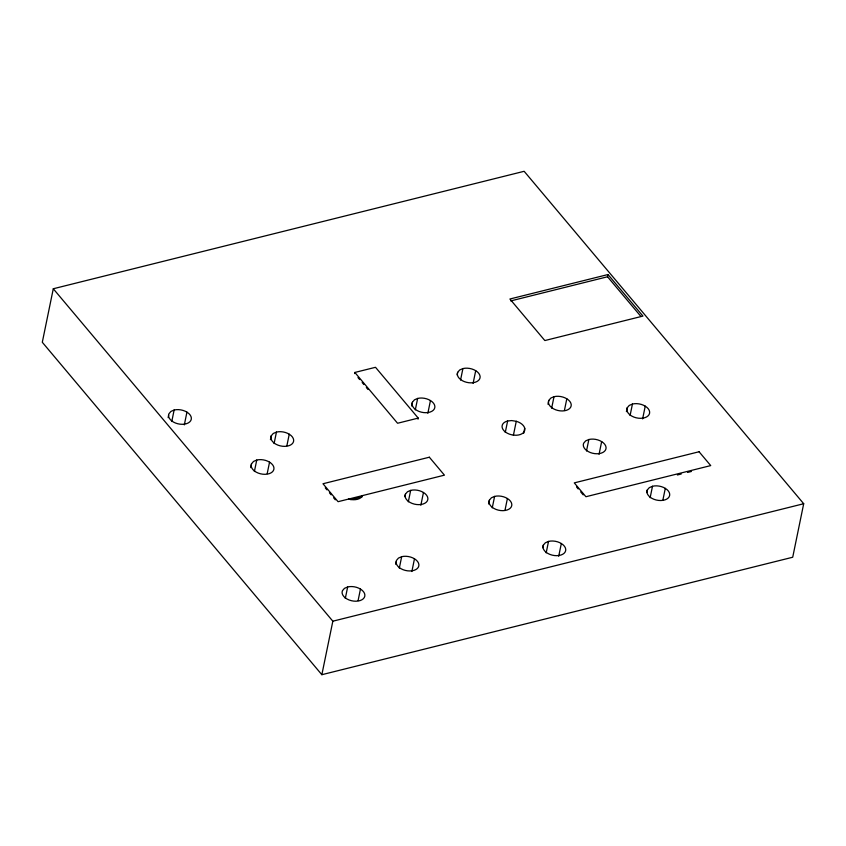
<?xml version="1.0" encoding="UTF-8"?>
<svg xmlns="http://www.w3.org/2000/svg" width="846" height="846" viewBox="0 0 846 846"><rect width="100%" height="100%" fill="white"/><g stroke="black" fill="none" stroke-linecap="round" stroke-linejoin="round"><path stroke-width="1.27" d="M53.287 288.761L42.3 342.27L321.85 674.706L792.713 557.239L803.7 503.73L524.15 171.294L53.287 288.761L332.838 621.197L321.85 674.706M168.121 417.617L168.64 415.069M171.78 421.509L174.128 410.035A11.558 7.117 11.6 0 1 190.942 416.391A11.558 7.117 11.6 0 1 180.092 424.184A11.558 7.117 11.6 0 1 168.904 413.8L170.934 411.42L174.128 410.035M184.322 424.882L186.934 412.139M250.733 467.627L251.516 463.809L253.546 461.43L256.75 460.044A11.558 7.117 11.6 0 1 273.554 466.4A11.558 7.117 11.6 0 1 262.715 474.194A11.558 7.117 11.6 0 1 251.516 463.809M254.392 471.518L256.75 460.044M270.434 439.677L271.217 435.849L273.247 433.48L276.452 432.095A11.558 7.117 11.6 0 1 293.255 438.45A11.558 7.117 11.6 0 1 282.416 446.244A11.558 7.117 11.6 0 1 271.217 435.849M267.199 473.612L269.546 462.149M274.093 443.558L276.452 432.095M286.9 445.662L289.247 434.199M354.622 373.572L354.855 372.452L375.508 367.301L418.22 418.093L417.987 419.214M345.305 598.429L347.664 586.965A11.558 7.117 11.6 0 1 364.467 593.321A11.558 7.117 11.6 0 1 353.628 601.104A11.558 7.117 11.6 0 1 342.429 590.72L344.459 588.351L347.664 586.965M358.112 600.533L360.459 589.059M411.642 406.017L412.425 402.188L414.455 399.82L417.649 398.434A11.558 7.117 11.6 0 1 434.463 404.79A11.558 7.117 11.6 0 1 423.613 412.584A11.558 7.117 11.6 0 1 412.425 402.188M415.301 409.898L417.649 398.434M404.917 496.687L405.435 494.138L407.465 491.769L410.67 490.384A11.558 7.117 11.6 0 1 427.473 496.739A11.558 7.117 11.6 0 1 416.634 504.533A11.558 7.117 11.6 0 1 405.435 494.138M408.311 501.847L410.67 490.384M395.664 564.271L396.182 561.723M427.843 413.282L430.455 400.539M399.323 568.152L401.67 556.689A11.558 7.117 11.6 0 1 418.484 563.045A11.558 7.117 11.6 0 1 407.635 570.838A11.558 7.117 11.6 0 1 396.446 560.443L398.477 558.074L401.67 556.689M420.853 505.231L423.465 492.488M411.865 571.526L414.477 558.794M457.147 374.884L457.675 372.335L459.706 369.966L462.91 368.581A11.558 7.117 11.6 0 1 479.714 374.937A11.558 7.117 11.6 0 1 468.864 382.73A11.558 7.117 11.6 0 1 457.675 372.335M460.552 380.044L462.91 368.581M473.094 383.418L475.706 370.685M488.586 503.983L489.379 500.166L491.399 497.786L494.603 496.401A11.558 7.117 11.6 0 1 511.407 502.757A11.558 7.117 11.6 0 1 500.568 510.55A11.558 7.117 11.6 0 1 489.379 500.166M505.274 432.454L507.632 420.991L511.65 420.578L516.272 421.287A11.558 7.117 11.6 0 1 523.399 432.687A11.558 7.117 11.6 0 1 505.485 432.073A11.558 7.117 11.6 0 1 507.632 420.991M492.256 507.875L494.603 496.401M513.395 435.309L516.272 421.287M505.051 509.969L507.41 498.506M523.674 433.289L524.721 428.192M547.997 404.272L548.779 400.454L550.809 398.075L554.014 396.689A11.558 7.117 11.6 0 1 570.817 403.045A11.558 7.117 11.6 0 1 559.978 410.839A11.558 7.117 11.6 0 1 548.779 400.454M551.655 408.163L554.014 396.689M564.462 410.257L566.809 398.794M542.772 547.711L543.301 545.162L545.321 542.794L548.525 541.408A11.558 7.117 11.6 0 1 565.329 547.764A11.558 7.117 11.6 0 1 554.49 555.558A11.558 7.117 11.6 0 1 543.301 545.162M546.178 552.872L548.525 541.408M640.824 316.341L607.544 276.758L607.999 274.538L509.905 299.008L544.845 340.557L642.939 316.087L607.999 274.538M558.709 556.245L561.332 543.502M586.5 450.971L588.858 439.508A11.558 7.117 11.6 0 1 605.662 445.863A11.558 7.117 11.6 0 1 594.823 453.646A11.558 7.117 11.6 0 1 583.624 443.262L585.654 440.893L588.858 439.508M599.042 454.344L601.654 441.601M626.421 411.632L627.203 407.814L629.234 405.435L632.438 404.05A11.558 7.117 11.6 0 1 649.242 410.405A11.558 7.117 11.6 0 1 638.402 418.199A11.558 7.117 11.6 0 1 627.203 407.814M630.08 415.523L632.438 404.05M642.622 418.897L645.234 406.154M646.735 492.573L647.264 490.024L649.294 487.656L652.499 486.26A11.558 7.117 11.6 0 1 669.302 492.615A11.558 7.117 11.6 0 1 658.452 500.409A11.558 7.117 11.6 0 1 647.264 490.024M650.14 497.734L652.499 486.26M662.936 499.827L665.294 488.364M510.72 300.922L607.544 276.758M418.22 418.093L397.567 423.254L354.855 372.452M350.656 499.605L362.183 496.729M677.382 474.976L681.199 474.024M687.565 472.438L691.394 471.476M332.838 621.197L803.7 503.73M576.538 486.968L578.199 488.946M580.694 491.907L583.201 494.878M357.974 377.549L359.645 379.547M362.162 382.529L363.833 384.528M366.35 387.51L368.021 389.509M325.266 487.856L326.947 489.845M329.454 492.837L331.135 494.825M333.652 497.818L335.323 499.817M362.543 495.566A11.558 7.117 11.6 0 1 348.668 499.034M429.345 457.21L322.982 483.753L338.072 501.689L444.436 475.156L429.345 457.21M699.071 451.753L574.275 482.886L585.918 496.729L710.725 465.596L699.071 451.753"/></g></svg>
